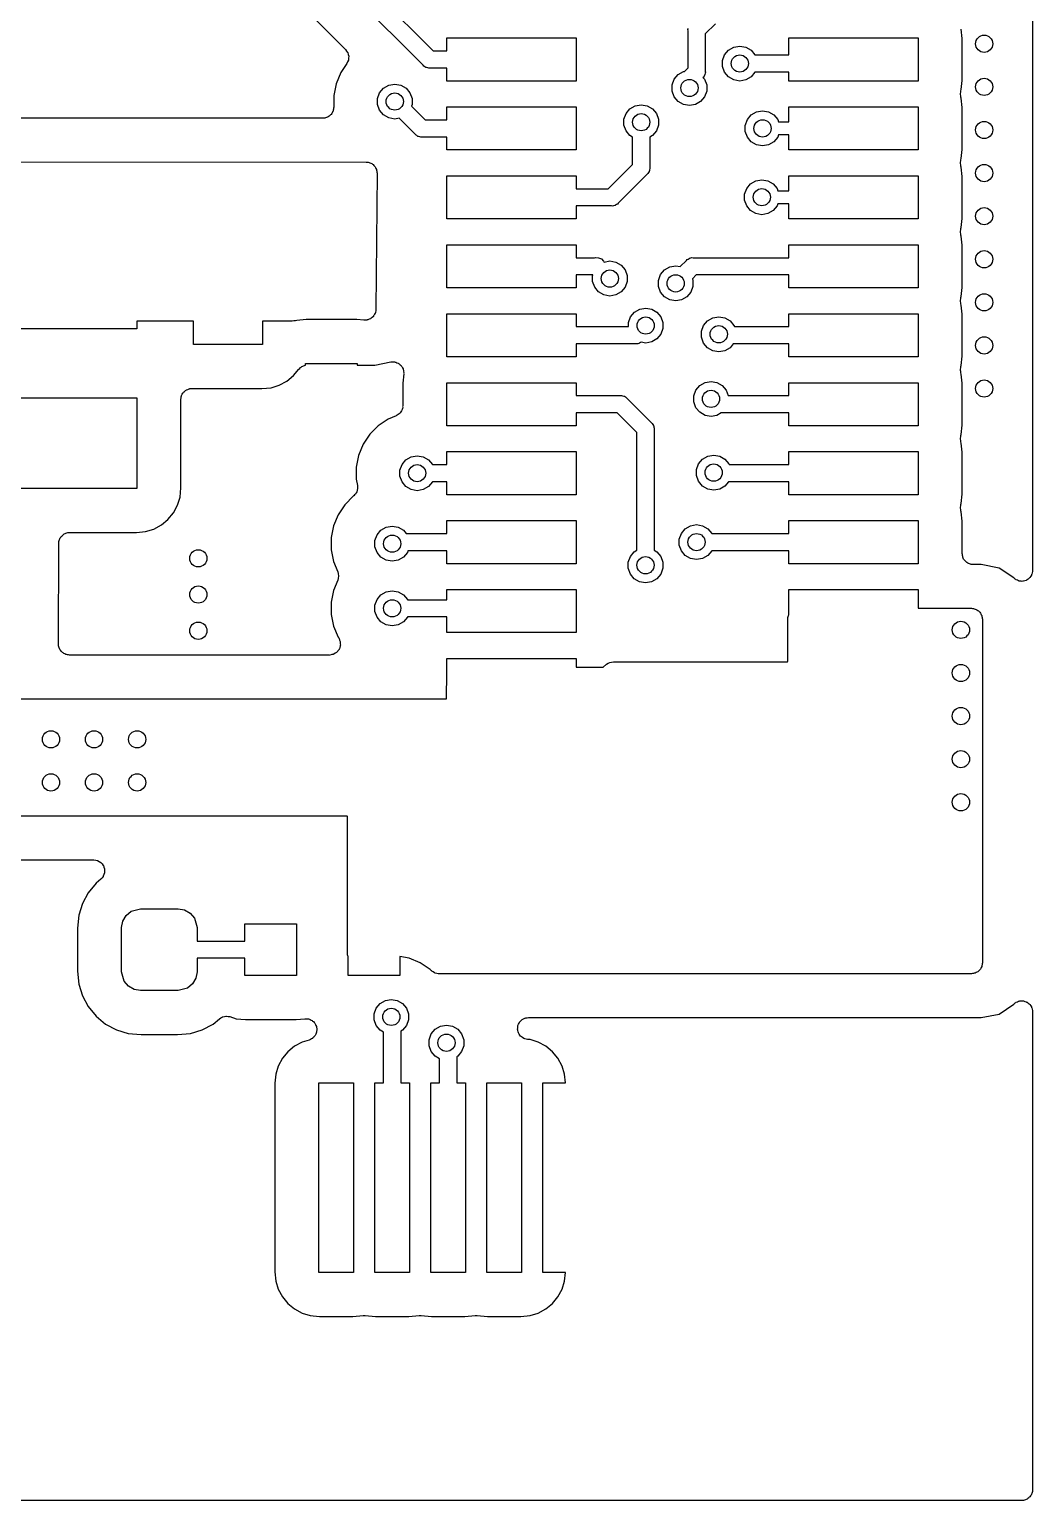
# Model space of a CAD drawing. Extents: x 552.7 to 632.3, y 410.9 to 459.8.
# Drawn here: x 620.62 to 632.26, y 411.02 to 428.09 of the extents above; entities that cross this region are included whole.
import ezdxf

# ---------------------------------------------------------------- set-up
doc = ezdxf.new("R2010")
doc.units = 0
doc.header["$MEASUREMENT"] = 0
doc.layers.add('BLACK', color=7, linetype='CONTINUOUS')

msp = doc.modelspace()

# ---------------------------------------------------------------- linework, layer by layer
at = {"layer": 'BLACK', "linetype": 'CONTINUOUS'}
for p, q in [((632.262, 438.671), (632.262, 421.81)), ((623.61, 429.533), (625.305, 427.838)), ((625.19, 427.67), (623.442, 429.418)), ((623.165, 428.977), (624.289, 427.853)), ((628.263, 428.085), (628.267, 428.097)), ((628.264, 428.071), (628.263, 428.085)), ((628.581, 428.151), (628.464, 428.034)), ((631.445, 427.982), (631.435, 428.088)), ((625.464, 427.838), (625.464, 427.988)), ((625.464, 427.988), (626.964, 427.988)), ((626.964, 427.988), (626.964, 427.488)), ((628.264, 427.641), (628.264, 428.071)), ((628.464, 428.034), (628.464, 427.604)), ((629.434, 427.791), (629.434, 427.988)), ((629.434, 427.988), (630.934, 427.988)), ((630.934, 427.988), (630.934, 427.488)), ((631.445, 427.494), (631.445, 427.982)), ((624.289, 427.853), (624.301, 427.836)), ((624.301, 427.836), (624.313, 427.82)), ((624.313, 427.82), (624.313, 427.818)), ((624.313, 427.818), (624.314, 427.817)), ((624.314, 427.817), (624.319, 427.797)), ((624.319, 427.797), (624.325, 427.777)), ((624.324, 427.754), (624.322, 427.733)), ((624.325, 427.775), (624.324, 427.754)), ((624.325, 427.777), (624.325, 427.776)), ((624.325, 427.776), (624.325, 427.775)), ((625.305, 427.838), (625.464, 427.838)), ((628.664, 427.726), (628.688, 427.792)), ((628.688, 427.792), (628.734, 427.846)), ((628.734, 427.846), (628.795, 427.882)), ((628.795, 427.882), (628.864, 427.894)), ((628.864, 427.894), (628.934, 427.882)), ((628.934, 427.882), (628.995, 427.846)), ((628.995, 427.846), (629.04, 427.792)), ((629.04, 427.792), (629.041, 427.791)), ((629.041, 427.791), (629.434, 427.791)), ((624.233, 427.585), (624.179, 427.457)), ((624.305, 427.693), (624.233, 427.585)), ((624.313, 427.712), (624.305, 427.693)), ((624.322, 427.731), (624.313, 427.712)), ((624.322, 427.733), (624.322, 427.732)), ((624.322, 427.732), (624.322, 427.731)), ((625.199, 427.66), (625.19, 427.67)), ((625.21, 427.654), (625.199, 427.66)), ((625.221, 427.646), (625.21, 427.654)), ((625.225, 427.645), (625.221, 427.646)), ((625.229, 427.643), (625.225, 427.645)), ((625.242, 427.64), (625.229, 427.643)), ((625.255, 427.637), (625.242, 427.64)), ((625.268, 427.638), (625.255, 427.637)), ((625.464, 427.638), (625.268, 427.638)), ((625.464, 427.488), (625.464, 427.638)), ((628.149, 427.562), (628.21, 427.598)), ((628.21, 427.598), (628.223, 427.6)), ((628.223, 427.6), (628.264, 427.641)), ((628.462, 427.578), (628.46, 427.565)), ((628.465, 427.591), (628.462, 427.578)), ((628.464, 427.604), (628.465, 427.591)), ((628.664, 427.655), (628.664, 427.726)), ((628.688, 427.589), (628.664, 427.655)), ((628.734, 427.535), (628.688, 427.589)), ((629.04, 427.589), (628.995, 427.535)), ((629.041, 427.591), (629.04, 427.589)), ((629.434, 427.591), (629.041, 427.591)), ((629.434, 427.488), (629.434, 427.591)), ((624.179, 427.457), (624.152, 427.32)), ((624.684, 427.352), (624.729, 427.406)), ((624.729, 427.406), (624.791, 427.441)), ((624.791, 427.441), (624.86, 427.453)), ((624.86, 427.453), (624.929, 427.441)), ((624.929, 427.441), (624.991, 427.406)), ((624.991, 427.406), (625.036, 427.352)), ((626.964, 427.488), (625.464, 427.488)), ((628.08, 427.442), (628.104, 427.508)), ((628.08, 427.372), (628.08, 427.442)), ((628.104, 427.508), (628.149, 427.562)), ((628.442, 427.534), (628.437, 427.53)), ((628.437, 427.53), (628.456, 427.508)), ((628.449, 427.546), (628.442, 427.534)), ((628.456, 427.557), (628.449, 427.546)), ((628.457, 427.561), (628.456, 427.557)), ((628.456, 427.508), (628.48, 427.442)), ((628.46, 427.565), (628.457, 427.561)), ((628.48, 427.442), (628.48, 427.372)), ((628.795, 427.5), (628.734, 427.535)), ((628.864, 427.488), (628.795, 427.5)), ((628.934, 427.5), (628.864, 427.488)), ((628.995, 427.535), (628.934, 427.5)), ((630.934, 427.488), (629.434, 427.488)), ((631.435, 427.388), (631.445, 427.494)), ((624.152, 427.32), (624.152, 427.183)), ((624.66, 427.285), (624.684, 427.352)), ((624.66, 427.215), (624.66, 427.285)), ((625.036, 427.352), (625.06, 427.285)), ((625.06, 427.285), (625.06, 427.215)), ((628.104, 427.305), (628.08, 427.372)), ((628.149, 427.251), (628.104, 427.305)), ((628.21, 427.216), (628.149, 427.251)), ((628.41, 427.251), (628.349, 427.216)), ((628.456, 427.305), (628.41, 427.251)), ((628.48, 427.372), (628.456, 427.305)), ((631.425, 427.345), (631.429, 427.36)), ((631.426, 427.338), (631.425, 427.345)), ((631.425, 427.331), (631.426, 427.338)), ((631.429, 427.316), (631.425, 427.331)), ((631.429, 427.36), (631.431, 427.375)), ((631.431, 427.301), (631.429, 427.316)), ((631.431, 427.375), (631.435, 427.388)), ((631.435, 427.288), (631.431, 427.301)), ((631.445, 427.182), (631.435, 427.288)), ((624.025, 427.056), (616.935, 427.06)), ((624.036, 427.058), (624.025, 427.056)), ((624.047, 427.058), (624.036, 427.058)), ((624.057, 427.062), (624.047, 427.058)), ((624.068, 427.064), (624.057, 427.062)), ((624.078, 427.069), (624.068, 427.064)), ((624.088, 427.073), (624.078, 427.069)), ((624.097, 427.08), (624.088, 427.073)), ((624.107, 427.086), (624.097, 427.08)), ((624.114, 427.094), (624.107, 427.086)), ((624.122, 427.101), (624.114, 427.094)), ((624.128, 427.111), (624.122, 427.101)), ((624.135, 427.119), (624.128, 427.111)), ((624.139, 427.13), (624.135, 427.119)), ((624.144, 427.139), (624.139, 427.13)), ((624.146, 427.15), (624.144, 427.139)), ((624.15, 427.161), (624.146, 427.15)), ((624.152, 427.183), (624.15, 427.172)), ((624.15, 427.172), (624.15, 427.161)), ((624.684, 427.148), (624.66, 427.215)), ((624.729, 427.094), (624.684, 427.148)), ((624.791, 427.059), (624.729, 427.094)), ((624.86, 427.047), (624.791, 427.059)), ((624.912, 427.056), (624.86, 427.047)), ((625.098, 426.87), (624.912, 427.056)), ((625.06, 427.215), (625.054, 427.198)), ((625.054, 427.198), (625.213, 427.038)), ((625.464, 427.038), (625.464, 427.188)), ((625.464, 427.188), (626.964, 427.188)), ((626.964, 427.188), (626.964, 426.688)), ((627.52, 427.045), (627.544, 427.112)), ((627.544, 427.112), (627.589, 427.166)), ((627.589, 427.166), (627.651, 427.201)), ((627.651, 427.201), (627.72, 427.213)), ((627.72, 427.213), (627.789, 427.201)), ((627.789, 427.201), (627.851, 427.166)), ((627.851, 427.166), (627.896, 427.112)), ((627.896, 427.112), (627.92, 427.045)), ((628.28, 427.204), (628.21, 427.216)), ((628.349, 427.216), (628.28, 427.204)), ((628.952, 427.04), (628.997, 427.094)), ((628.997, 427.094), (629.059, 427.129)), ((629.059, 427.129), (629.128, 427.141)), ((629.128, 427.141), (629.197, 427.129)), ((629.197, 427.129), (629.259, 427.094)), ((629.259, 427.094), (629.304, 427.04)), ((629.434, 427.013), (629.434, 427.188)), ((629.434, 427.188), (630.934, 427.188)), ((630.934, 427.188), (630.934, 426.688)), ((631.445, 426.694), (631.445, 427.182)), ((625.213, 427.038), (625.464, 427.038)), ((627.52, 426.975), (627.52, 427.045)), ((627.544, 426.908), (627.52, 426.975)), ((627.589, 426.854), (627.544, 426.908)), ((627.896, 426.908), (627.851, 426.854)), ((627.92, 426.975), (627.896, 426.908)), ((627.92, 427.045), (627.92, 426.975)), ((628.928, 426.973), (628.952, 427.04)), ((628.928, 426.903), (628.928, 426.973)), ((628.952, 426.836), (628.928, 426.903)), ((629.304, 427.04), (629.314, 427.013)), ((629.314, 427.013), (629.434, 427.013)), ((625.107, 426.86), (625.098, 426.87)), ((625.118, 426.854), (625.107, 426.86)), ((625.129, 426.846), (625.118, 426.854)), ((625.133, 426.845), (625.129, 426.846)), ((625.137, 426.843), (625.133, 426.845)), ((625.15, 426.84), (625.137, 426.843)), ((625.163, 426.837), (625.15, 426.84)), ((625.176, 426.838), (625.163, 426.837)), ((625.464, 426.838), (625.176, 426.838)), ((625.464, 426.688), (625.464, 426.838)), ((627.62, 426.837), (627.589, 426.854)), ((627.62, 426.521), (627.62, 426.837)), ((627.851, 426.854), (627.82, 426.837)), ((627.82, 426.837), (627.82, 426.484)), ((628.997, 426.782), (628.952, 426.836)), ((629.059, 426.747), (628.997, 426.782)), ((629.128, 426.735), (629.059, 426.747)), ((629.197, 426.747), (629.128, 426.735)), ((629.259, 426.782), (629.197, 426.747)), ((629.304, 426.836), (629.259, 426.782)), ((629.314, 426.863), (629.304, 426.836)), ((629.434, 426.863), (629.314, 426.863)), ((629.434, 426.688), (629.434, 426.863)), ((617.049, 426.552), (624.528, 426.548)), ((624.528, 426.548), (624.539, 426.546)), ((624.539, 426.546), (624.551, 426.545)), ((624.551, 426.545), (624.561, 426.542)), ((624.561, 426.542), (624.571, 426.54)), ((626.964, 426.688), (625.464, 426.688)), ((630.934, 426.688), (629.434, 426.688)), ((631.425, 426.545), (631.429, 426.56)), ((631.426, 426.538), (631.425, 426.545)), ((631.429, 426.56), (631.431, 426.575)), ((631.431, 426.575), (631.435, 426.588)), ((631.435, 426.588), (631.445, 426.694)), ((624.571, 426.54), (624.581, 426.534)), ((624.581, 426.534), (624.592, 426.53)), ((624.592, 426.53), (624.6, 426.523)), ((624.6, 426.523), (624.609, 426.518)), ((624.609, 426.518), (624.617, 426.509)), ((624.617, 426.509), (624.625, 426.501)), ((624.625, 426.501), (624.631, 426.492)), ((624.631, 426.492), (624.638, 426.484)), ((624.638, 426.484), (624.641, 426.473)), ((624.641, 426.473), (624.647, 426.463)), ((624.655, 426.42), (624.642, 424.839)), ((624.647, 426.463), (624.649, 426.453)), ((624.649, 426.453), (624.653, 426.443)), ((624.653, 426.443), (624.653, 426.431)), ((624.653, 426.431), (624.655, 426.42)), ((625.464, 425.888), (625.464, 426.388)), ((625.464, 426.388), (626.964, 426.388)), ((626.964, 426.388), (626.964, 426.238)), ((627.337, 426.238), (627.62, 426.521)), ((627.788, 426.406), (627.452, 426.07)), ((627.798, 426.415), (627.788, 426.406)), ((627.804, 426.426), (627.798, 426.415)), ((627.812, 426.437), (627.804, 426.426)), ((627.813, 426.441), (627.812, 426.437)), ((627.815, 426.445), (627.813, 426.441)), ((627.818, 426.458), (627.815, 426.445)), ((627.821, 426.471), (627.818, 426.458)), ((627.82, 426.484), (627.821, 426.471)), ((629.434, 426.213), (629.434, 426.388)), ((629.434, 426.388), (630.934, 426.388)), ((630.934, 426.388), (630.934, 425.888)), ((631.425, 426.531), (631.426, 426.538)), ((631.429, 426.516), (631.425, 426.531)), ((631.431, 426.501), (631.429, 426.516)), ((631.435, 426.488), (631.431, 426.501)), ((631.445, 426.382), (631.435, 426.488)), ((631.445, 425.894), (631.445, 426.382)), ((626.964, 426.238), (627.337, 426.238)), ((628.92, 426.175), (628.944, 426.242)), ((628.944, 426.242), (628.989, 426.296)), ((628.989, 426.296), (629.051, 426.331)), ((629.051, 426.331), (629.12, 426.343)), ((629.12, 426.343), (629.189, 426.331)), ((629.189, 426.331), (629.251, 426.296)), ((629.251, 426.296), (629.296, 426.242)), ((629.296, 426.242), (629.306, 426.213)), ((629.306, 426.213), (629.434, 426.213)), ((627.374, 426.038), (626.964, 426.038)), ((626.964, 426.038), (626.964, 425.888)), ((627.387, 426.037), (627.374, 426.038)), ((627.4, 426.04), (627.387, 426.037)), ((627.413, 426.043), (627.4, 426.04)), ((627.417, 426.045), (627.413, 426.043)), ((627.421, 426.046), (627.417, 426.045)), ((627.432, 426.054), (627.421, 426.046)), ((627.443, 426.06), (627.432, 426.054)), ((627.452, 426.07), (627.443, 426.06)), ((628.92, 426.105), (628.92, 426.175)), ((628.944, 426.038), (628.92, 426.105)), ((628.989, 425.984), (628.944, 426.038)), ((629.296, 426.038), (629.251, 425.984)), ((629.305, 426.063), (629.296, 426.038)), ((629.434, 426.063), (629.305, 426.063)), ((629.434, 425.888), (629.434, 426.063)), ((626.964, 425.888), (625.464, 425.888)), ((629.051, 425.949), (628.989, 425.984)), ((629.12, 425.937), (629.051, 425.949)), ((629.189, 425.949), (629.12, 425.937)), ((629.251, 425.984), (629.189, 425.949)), ((630.934, 425.888), (629.434, 425.888)), ((631.435, 425.788), (631.445, 425.894)), ((631.425, 425.745), (631.429, 425.76)), ((631.426, 425.738), (631.425, 425.745)), ((631.425, 425.731), (631.426, 425.738)), ((631.429, 425.716), (631.425, 425.731)), ((631.429, 425.76), (631.431, 425.775)), ((631.431, 425.701), (631.429, 425.716)), ((631.431, 425.775), (631.435, 425.788)), ((631.435, 425.688), (631.431, 425.701)), ((625.464, 425.088), (625.464, 425.588)), ((625.464, 425.588), (626.964, 425.588)), ((626.964, 425.588), (626.964, 425.438)), ((629.434, 425.438), (629.434, 425.588)), ((629.434, 425.588), (630.934, 425.588)), ((630.934, 425.588), (630.934, 425.088)), ((631.445, 425.582), (631.435, 425.688)), ((631.445, 425.094), (631.445, 425.582)), ((626.964, 425.438), (627.179, 425.438)), ((627.179, 425.438), (627.191, 425.441)), ((627.191, 425.441), (627.226, 425.438)), ((627.226, 425.438), (627.258, 425.423)), ((627.258, 425.423), (627.283, 425.398)), ((627.283, 425.398), (627.287, 425.391)), ((627.287, 425.391), (627.29, 425.388)), ((627.29, 425.388), (627.356, 425.4)), ((627.356, 425.4), (627.426, 425.387)), ((627.426, 425.387), (627.487, 425.352)), ((627.487, 425.352), (627.532, 425.298)), ((628.172, 425.334), (628.244, 425.406)), ((628.244, 425.406), (628.253, 425.416)), ((628.253, 425.416), (628.264, 425.422)), ((628.264, 425.422), (628.275, 425.43)), ((628.275, 425.43), (628.279, 425.431)), ((628.279, 425.431), (628.283, 425.433)), ((628.283, 425.433), (628.296, 425.436)), ((628.296, 425.436), (628.309, 425.439)), ((628.309, 425.439), (628.322, 425.438)), ((628.322, 425.438), (629.434, 425.438)), ((627.157, 425.238), (626.964, 425.238)), ((626.964, 425.238), (626.964, 425.088)), ((627.156, 425.232), (627.158, 425.236)), ((627.156, 425.161), (627.156, 425.232)), ((627.158, 425.236), (627.157, 425.238)), ((627.532, 425.298), (627.556, 425.232)), ((627.556, 425.232), (627.556, 425.161)), ((627.92, 425.175), (627.944, 425.242)), ((627.944, 425.242), (627.989, 425.296)), ((627.989, 425.296), (628.051, 425.331)), ((628.051, 425.331), (628.12, 425.343)), ((628.12, 425.343), (628.172, 425.334)), ((628.359, 425.238), (628.314, 425.192)), ((628.314, 425.192), (628.32, 425.175)), ((629.434, 425.238), (628.359, 425.238)), ((629.434, 425.088), (629.434, 425.238)), ((626.964, 425.088), (625.464, 425.088)), ((627.181, 425.095), (627.156, 425.161)), ((627.226, 425.041), (627.181, 425.095)), ((627.287, 425.006), (627.226, 425.041)), ((627.356, 424.993), (627.287, 425.006)), ((627.426, 425.006), (627.356, 424.993)), ((627.487, 425.041), (627.426, 425.006)), ((627.532, 425.095), (627.487, 425.041)), ((627.556, 425.161), (627.532, 425.095)), ((627.92, 425.105), (627.92, 425.175)), ((627.944, 425.038), (627.92, 425.105)), ((627.989, 424.984), (627.944, 425.038)), ((628.296, 425.038), (628.251, 424.984)), ((628.32, 425.105), (628.296, 425.038)), ((628.32, 425.175), (628.32, 425.105)), ((630.934, 425.088), (629.434, 425.088)), ((631.435, 424.988), (631.445, 425.094)), ((624.642, 424.839), (624.639, 424.822)), ((627.642, 424.807), (627.703, 424.842)), ((627.703, 424.842), (627.772, 424.854)), ((627.772, 424.854), (627.842, 424.842)), ((627.842, 424.842), (627.903, 424.807)), ((628.051, 424.949), (627.989, 424.984)), ((628.12, 424.937), (628.051, 424.949)), ((628.189, 424.949), (628.12, 424.937)), ((628.251, 424.984), (628.189, 424.949)), ((631.425, 424.945), (631.429, 424.96)), ((631.426, 424.938), (631.425, 424.945)), ((631.425, 424.931), (631.426, 424.938)), ((631.429, 424.916), (631.425, 424.931)), ((631.429, 424.96), (631.431, 424.975)), ((631.431, 424.901), (631.429, 424.916)), ((631.431, 424.975), (631.435, 424.988)), ((631.435, 424.888), (631.431, 424.901)), ((631.445, 424.782), (631.435, 424.888)), ((622.524, 424.701), (621.867, 424.701)), ((621.867, 424.701), (621.867, 424.611)), ((622.524, 424.431), (622.524, 424.701)), ((623.671, 424.7), (623.324, 424.701)), ((623.324, 424.701), (623.324, 424.431)), ((623.689, 424.704), (623.671, 424.7)), ((623.707, 424.706), (623.689, 424.704)), ((623.724, 424.711), (623.707, 424.706)), ((623.83, 424.721), (623.724, 424.711)), ((624.418, 424.721), (623.83, 424.721)), ((624.502, 424.713), (624.418, 424.721)), ((624.519, 424.714), (624.502, 424.713)), ((624.536, 424.714), (624.519, 424.714)), ((624.541, 424.716), (624.536, 424.714)), ((624.546, 424.717), (624.541, 424.716)), ((624.562, 424.723), (624.546, 424.717)), ((624.578, 424.729), (624.562, 424.723)), ((624.582, 424.732), (624.578, 424.729)), ((624.587, 424.735), (624.582, 424.732)), ((624.599, 424.746), (624.587, 424.735)), ((624.612, 424.757), (624.599, 424.746)), ((624.614, 424.762), (624.612, 424.757)), ((624.618, 424.766), (624.614, 424.762)), ((624.625, 424.781), (624.618, 424.766)), ((624.634, 424.795), (624.625, 424.781)), ((624.635, 424.8), (624.634, 424.795)), ((624.637, 424.805), (624.635, 424.8)), ((624.639, 424.822), (624.637, 424.805)), ((625.464, 424.288), (625.464, 424.788)), ((625.464, 424.788), (626.964, 424.788)), ((626.964, 424.788), (626.964, 424.638)), ((627.572, 424.686), (627.596, 424.753)), ((627.572, 424.638), (627.572, 424.686)), ((627.596, 424.753), (627.642, 424.807)), ((627.903, 424.807), (627.948, 424.753)), ((627.948, 424.753), (627.972, 424.686)), ((627.972, 424.686), (627.972, 424.616)), ((628.444, 424.652), (628.489, 424.706)), ((628.489, 424.706), (628.551, 424.741)), ((628.551, 424.741), (628.62, 424.753)), ((628.62, 424.753), (628.689, 424.741)), ((628.689, 424.741), (628.751, 424.706)), ((628.751, 424.706), (628.796, 424.652)), ((629.434, 424.638), (629.434, 424.788)), ((629.434, 424.788), (630.934, 424.788)), ((630.934, 424.788), (630.934, 424.288)), ((631.445, 424.294), (631.445, 424.782)), ((621.867, 424.611), (619.467, 424.611)), ((626.964, 424.638), (627.572, 424.638)), ((627.903, 424.495), (627.842, 424.46)), ((627.948, 424.549), (627.903, 424.495)), ((627.972, 424.616), (627.948, 424.549)), ((628.42, 424.585), (628.444, 424.652)), ((628.42, 424.515), (628.42, 424.585)), ((628.444, 424.448), (628.42, 424.515)), ((628.796, 424.652), (628.801, 424.638)), ((628.801, 424.638), (629.434, 424.638)), ((623.324, 424.431), (622.524, 424.431)), ((627.654, 424.438), (626.964, 424.438)), ((626.964, 424.438), (626.964, 424.288)), ((627.667, 424.437), (627.654, 424.438)), ((627.68, 424.44), (627.667, 424.437)), ((627.693, 424.443), (627.68, 424.44)), ((627.697, 424.445), (627.693, 424.443)), ((627.701, 424.446), (627.697, 424.445)), ((627.712, 424.454), (627.701, 424.446)), ((627.718, 424.457), (627.712, 424.454)), ((627.772, 424.448), (627.718, 424.457)), ((627.842, 424.46), (627.772, 424.448)), ((628.489, 424.394), (628.444, 424.448)), ((628.551, 424.359), (628.489, 424.394)), ((628.62, 424.347), (628.551, 424.359)), ((628.689, 424.359), (628.62, 424.347)), ((628.751, 424.394), (628.689, 424.359)), ((628.787, 424.438), (628.751, 424.394)), ((629.434, 424.438), (628.787, 424.438)), ((629.434, 424.288), (629.434, 424.438)), ((623.748, 424.146), (623.757, 424.154)), ((623.757, 424.154), (623.764, 424.163)), ((623.764, 424.163), (623.773, 424.168)), ((623.773, 424.168), (623.781, 424.175)), ((623.781, 424.175), (623.792, 424.179)), ((623.792, 424.179), (623.802, 424.185)), ((623.802, 424.185), (623.813, 424.187)), ((623.813, 424.187), (623.822, 424.19)), ((623.822, 424.19), (623.824, 424.19)), ((623.824, 424.19), (623.824, 424.21)), ((623.824, 424.21), (624.424, 424.21)), ((624.424, 424.21), (624.424, 424.192)), ((624.424, 424.192), (624.628, 424.192)), ((624.628, 424.192), (624.813, 424.228)), ((624.813, 424.228), (624.82, 424.228)), ((624.82, 424.228), (624.828, 424.23)), ((624.828, 424.23), (624.842, 424.228)), ((624.842, 424.228), (624.857, 424.229)), ((624.857, 424.229), (624.864, 424.226)), ((624.864, 424.226), (624.871, 424.226)), ((624.871, 424.226), (624.885, 424.219)), ((624.885, 424.219), (624.899, 424.214)), ((624.899, 424.214), (624.905, 424.21)), ((624.905, 424.21), (624.911, 424.207)), ((624.911, 424.207), (624.922, 424.196)), ((624.922, 424.196), (624.933, 424.187)), ((624.933, 424.187), (624.937, 424.18)), ((624.937, 424.18), (624.942, 424.175)), ((624.942, 424.175), (624.948, 424.161)), ((624.948, 424.161), (624.956, 424.149)), ((626.964, 424.288), (625.464, 424.288)), ((630.934, 424.288), (629.434, 424.288)), ((631.425, 424.145), (631.429, 424.16)), ((631.429, 424.16), (631.431, 424.175)), ((631.431, 424.175), (631.435, 424.188)), ((631.435, 424.188), (631.445, 424.294)), ((623.519, 423.959), (623.608, 424.006)), ((623.608, 424.006), (623.685, 424.07)), ((623.685, 424.07), (623.748, 424.146)), ((624.964, 424.091), (624.953, 423.982)), ((624.953, 423.982), (624.953, 423.72)), ((624.956, 424.149), (624.957, 424.142)), ((624.957, 424.142), (624.96, 424.135)), ((624.96, 424.135), (624.961, 424.12)), ((624.961, 424.12), (624.964, 424.106)), ((624.964, 424.106), (624.963, 424.098)), ((624.963, 424.098), (624.964, 424.091)), ((625.464, 423.488), (625.464, 423.988)), ((625.464, 423.988), (626.964, 423.988)), ((626.964, 423.988), (626.964, 423.838)), ((628.399, 423.956), (628.461, 423.991)), ((628.461, 423.991), (628.53, 424.003)), ((628.53, 424.003), (628.599, 423.991)), ((628.599, 423.991), (628.661, 423.956)), ((629.434, 423.838), (629.434, 423.988)), ((629.434, 423.988), (630.934, 423.988)), ((630.934, 423.988), (630.934, 423.488)), ((631.426, 424.138), (631.425, 424.145)), ((631.425, 424.131), (631.426, 424.138)), ((631.429, 424.116), (631.425, 424.131)), ((631.431, 424.101), (631.429, 424.116)), ((631.435, 424.088), (631.431, 424.101)), ((631.445, 423.982), (631.435, 424.088)), ((631.445, 423.494), (631.445, 423.982)), ((619.467, 423.811), (621.867, 423.811)), ((621.867, 423.811), (621.867, 422.761)), ((622.378, 423.794), (622.381, 423.811)), ((622.381, 423.811), (622.383, 423.829)), ((622.383, 423.829), (622.385, 423.833)), ((622.385, 423.833), (622.386, 423.838)), ((622.386, 423.838), (622.394, 423.853)), ((622.394, 423.853), (622.402, 423.868)), ((622.402, 423.868), (622.405, 423.872)), ((622.405, 423.872), (622.408, 423.876)), ((622.408, 423.876), (622.421, 423.887)), ((622.421, 423.887), (622.433, 423.899)), ((622.433, 423.899), (622.438, 423.901)), ((622.438, 423.901), (622.442, 423.904)), ((622.442, 423.904), (622.458, 423.91)), ((622.458, 423.91), (622.473, 423.917)), ((622.473, 423.917), (622.478, 423.918)), ((622.478, 423.918), (622.483, 423.919)), ((622.483, 423.919), (622.5, 423.919)), ((622.5, 423.919), (622.517, 423.921)), ((622.517, 423.921), (622.53, 423.92)), ((622.53, 423.92), (623.318, 423.92)), ((623.318, 423.92), (623.424, 423.93)), ((623.424, 423.93), (623.519, 423.959)), ((626.964, 423.838), (627.478, 423.838)), ((627.478, 423.838), (627.491, 423.839)), ((627.491, 423.839), (627.504, 423.836)), ((627.504, 423.836), (627.517, 423.833)), ((627.517, 423.833), (627.521, 423.831)), ((627.521, 423.831), (627.525, 423.83)), ((627.525, 423.83), (627.536, 423.822)), ((627.536, 423.822), (627.547, 423.816)), ((627.547, 423.816), (627.556, 423.806)), ((628.33, 423.835), (628.354, 423.902)), ((628.33, 423.765), (628.33, 423.835)), ((628.354, 423.902), (628.399, 423.956)), ((628.661, 423.956), (628.706, 423.902)), ((628.706, 423.902), (628.729, 423.838)), ((628.729, 423.838), (629.434, 423.838)), ((622.378, 422.767), (622.378, 423.794)), ((624.93, 423.65), (624.923, 423.638)), ((624.939, 423.661), (624.93, 423.65)), ((624.941, 423.669), (624.939, 423.661)), ((624.945, 423.677), (624.941, 423.669)), ((624.948, 423.69), (624.945, 423.677)), ((624.952, 423.703), (624.948, 423.69)), ((624.953, 423.72), (624.951, 423.712)), ((624.951, 423.712), (624.952, 423.703)), ((627.556, 423.806), (627.838, 423.524)), ((628.354, 423.698), (628.33, 423.765)), ((628.399, 423.644), (628.354, 423.698)), ((628.461, 423.609), (628.399, 423.644)), ((624.669, 423.488), (624.57, 423.389)), ((624.785, 423.565), (624.669, 423.488)), ((624.875, 423.603), (624.785, 423.565)), ((624.882, 423.607), (624.875, 423.603)), ((624.889, 423.61), (624.882, 423.607)), ((624.9, 423.619), (624.889, 423.61)), ((624.912, 423.626), (624.9, 423.619)), ((624.917, 423.633), (624.912, 423.626)), ((624.923, 423.638), (624.917, 423.633)), ((626.964, 423.488), (625.464, 423.488)), ((627.441, 423.638), (626.964, 423.638)), ((626.964, 423.638), (626.964, 423.488)), ((627.67, 423.409), (627.441, 423.638)), ((627.838, 423.524), (627.848, 423.515)), ((627.848, 423.515), (627.854, 423.504)), ((627.854, 423.504), (627.862, 423.493)), ((627.862, 423.493), (627.863, 423.489)), ((627.863, 423.489), (627.865, 423.485)), ((627.865, 423.485), (627.868, 423.472)), ((627.868, 423.472), (627.871, 423.459)), ((628.53, 423.597), (628.461, 423.609)), ((628.599, 423.609), (628.53, 423.597)), ((628.649, 423.638), (628.599, 423.609)), ((629.434, 423.638), (628.649, 423.638)), ((629.434, 423.488), (629.434, 423.638)), ((630.934, 423.488), (629.434, 423.488)), ((631.435, 423.388), (631.445, 423.494)), ((624.57, 423.389), (624.493, 423.273)), ((627.67, 422.043), (627.67, 423.409)), ((627.871, 423.459), (627.87, 423.446)), ((627.87, 423.446), (627.87, 422.043)), ((631.425, 423.345), (631.429, 423.36)), ((631.426, 423.338), (631.425, 423.345)), ((631.425, 423.331), (631.426, 423.338)), ((631.429, 423.316), (631.425, 423.331)), ((631.429, 423.36), (631.431, 423.375)), ((631.431, 423.301), (631.429, 423.316)), ((631.431, 423.375), (631.435, 423.388)), ((631.435, 423.288), (631.431, 423.301)), ((624.439, 423.145), (624.412, 423.008)), ((624.493, 423.273), (624.439, 423.145)), ((624.989, 423.094), (625.051, 423.129)), ((625.051, 423.129), (625.12, 423.141)), ((625.12, 423.141), (625.189, 423.129)), ((625.189, 423.129), (625.251, 423.094)), ((625.464, 423.038), (625.464, 423.188)), ((625.464, 423.188), (626.964, 423.188)), ((626.964, 423.188), (626.964, 422.688)), ((628.431, 423.101), (628.492, 423.136)), ((628.492, 423.136), (628.561, 423.148)), ((628.561, 423.148), (628.631, 423.136)), ((628.631, 423.136), (628.692, 423.101)), ((629.434, 423.038), (629.434, 423.188)), ((629.434, 423.188), (630.934, 423.188)), ((630.934, 423.188), (630.934, 422.688)), ((631.445, 423.182), (631.435, 423.288)), ((631.445, 422.694), (631.445, 423.182)), ((624.412, 423.008), (624.412, 422.868)), ((624.92, 422.973), (624.944, 423.04)), ((624.92, 422.903), (624.92, 422.973)), ((624.944, 423.04), (624.989, 423.094)), ((625.251, 423.094), (625.296, 423.04)), ((625.296, 423.04), (625.296, 423.038)), ((625.296, 423.038), (625.464, 423.038)), ((628.361, 422.98), (628.386, 423.047)), ((628.361, 422.91), (628.361, 422.98)), ((628.386, 423.047), (628.431, 423.101)), ((628.692, 423.101), (628.737, 423.047)), ((628.737, 423.047), (628.74, 423.038)), ((628.74, 423.038), (629.434, 423.038)), ((624.412, 422.868), (624.426, 422.796)), ((624.426, 422.796), (624.427, 422.788)), ((624.427, 422.788), (624.429, 422.78)), ((624.944, 422.836), (624.92, 422.903)), ((624.989, 422.782), (624.944, 422.836)), ((625.296, 422.836), (625.251, 422.782)), ((625.464, 422.838), (625.296, 422.838)), ((625.296, 422.838), (625.296, 422.836)), ((625.464, 422.688), (625.464, 422.838)), ((628.386, 422.844), (628.361, 422.91)), ((628.431, 422.789), (628.386, 422.844)), ((628.492, 422.754), (628.431, 422.789)), ((628.692, 422.789), (628.631, 422.754)), ((628.733, 422.838), (628.692, 422.789)), ((629.434, 422.838), (628.733, 422.838)), ((629.434, 422.688), (629.434, 422.838)), ((621.867, 422.761), (619.693, 422.761)), ((622.339, 422.566), (622.368, 422.661)), ((622.368, 422.661), (622.378, 422.767)), ((624.383, 422.674), (624.28, 422.571)), ((624.386, 422.676), (624.383, 422.674)), ((624.394, 422.687), (624.386, 422.676)), ((624.404, 422.696), (624.394, 422.687)), ((624.408, 422.704), (624.404, 422.696)), ((624.413, 422.71), (624.408, 422.704)), ((624.418, 422.723), (624.413, 422.71)), ((624.424, 422.736), (624.418, 422.723)), ((624.425, 422.744), (624.424, 422.736)), ((624.427, 422.752), (624.425, 422.744)), ((624.429, 422.78), (624.427, 422.766)), ((624.427, 422.766), (624.427, 422.752)), ((625.051, 422.747), (624.989, 422.782)), ((625.12, 422.735), (625.051, 422.747)), ((625.189, 422.747), (625.12, 422.735)), ((625.251, 422.782), (625.189, 422.747)), ((626.964, 422.688), (625.464, 422.688)), ((628.561, 422.742), (628.492, 422.754)), ((628.631, 422.754), (628.561, 422.742)), ((630.934, 422.688), (629.434, 422.688)), ((631.435, 422.588), (631.445, 422.694)), ((622.228, 422.4), (622.291, 422.477)), ((622.291, 422.477), (622.339, 422.566)), ((624.203, 422.455), (624.149, 422.327)), ((624.28, 422.571), (624.203, 422.455)), ((631.425, 422.545), (631.429, 422.56)), ((631.426, 422.538), (631.425, 422.545)), ((631.425, 422.531), (631.426, 422.538)), ((631.429, 422.516), (631.425, 422.531)), ((631.429, 422.56), (631.431, 422.575)), ((631.431, 422.501), (631.429, 422.516)), ((631.431, 422.575), (631.435, 422.588)), ((631.435, 422.488), (631.431, 422.501)), ((631.445, 422.382), (631.435, 422.488)), ((621.967, 422.26), (622.062, 422.289)), ((622.062, 422.289), (622.151, 422.337)), ((622.151, 422.337), (622.228, 422.4)), ((624.149, 422.327), (624.122, 422.19)), ((624.654, 422.222), (624.699, 422.276)), ((624.699, 422.276), (624.761, 422.311)), ((624.761, 422.311), (624.83, 422.323)), ((624.83, 422.323), (624.899, 422.311)), ((624.899, 422.311), (624.961, 422.276)), ((624.961, 422.276), (624.992, 422.238)), ((625.464, 422.238), (625.464, 422.388)), ((625.464, 422.388), (626.964, 422.388)), ((626.964, 422.388), (626.964, 421.888)), ((628.186, 422.24), (628.231, 422.294)), ((628.231, 422.294), (628.293, 422.329)), ((628.293, 422.329), (628.362, 422.341)), ((628.362, 422.341), (628.431, 422.329)), ((628.431, 422.329), (628.493, 422.294)), ((628.493, 422.294), (628.538, 422.24)), ((629.434, 422.238), (629.434, 422.388)), ((629.434, 422.388), (630.934, 422.388)), ((630.934, 422.388), (630.934, 421.888)), ((631.445, 422.005), (631.445, 422.382)), ((620.957, 420.955), (620.96, 422.123)), ((620.96, 422.123), (620.962, 422.134)), ((620.962, 422.145), (620.966, 422.156)), ((620.962, 422.134), (620.962, 422.145)), ((620.966, 422.156), (620.968, 422.167)), ((620.968, 422.167), (620.974, 422.176)), ((620.974, 422.176), (620.977, 422.186)), ((620.977, 422.186), (620.985, 422.195)), ((620.985, 422.195), (620.99, 422.205)), ((620.99, 422.205), (620.999, 422.212)), ((620.999, 422.212), (621.006, 422.22)), ((621.006, 422.22), (621.016, 422.226)), ((621.016, 422.226), (621.024, 422.233)), ((621.024, 422.233), (621.035, 422.237)), ((621.035, 422.237), (621.044, 422.242)), ((621.044, 422.242), (621.055, 422.244)), ((621.055, 422.244), (621.066, 422.248)), ((621.066, 422.248), (621.077, 422.248)), ((621.077, 422.248), (621.087, 422.25)), ((621.087, 422.25), (621.861, 422.25)), ((621.861, 422.25), (621.967, 422.26)), ((624.122, 422.19), (624.122, 422.05)), ((624.63, 422.155), (624.654, 422.222)), ((624.63, 422.085), (624.63, 422.155)), ((624.992, 422.238), (625.464, 422.238)), ((628.162, 422.173), (628.186, 422.24)), ((628.162, 422.103), (628.162, 422.173)), ((628.538, 422.24), (628.538, 422.238)), ((628.538, 422.238), (629.434, 422.238)), ((624.122, 422.05), (624.149, 421.913)), ((624.654, 422.018), (624.63, 422.085)), ((624.699, 421.964), (624.654, 422.018)), ((624.761, 421.929), (624.699, 421.964)), ((624.961, 421.964), (624.899, 421.929)), ((625.006, 422.018), (624.961, 421.964)), ((625.013, 422.038), (625.006, 422.018)), ((625.464, 422.038), (625.013, 422.038)), ((625.464, 421.888), (625.464, 422.038)), ((627.57, 421.905), (627.594, 421.972)), ((627.594, 421.972), (627.639, 422.026)), ((627.639, 422.026), (627.67, 422.043)), ((627.87, 422.043), (627.901, 422.026)), ((627.901, 422.026), (627.946, 421.972)), ((627.946, 421.972), (627.97, 421.905)), ((628.186, 422.036), (628.162, 422.103)), ((628.231, 421.982), (628.186, 422.036)), ((628.293, 421.947), (628.231, 421.982)), ((628.362, 421.935), (628.293, 421.947)), ((628.431, 421.947), (628.362, 421.935)), ((628.493, 421.982), (628.431, 421.947)), ((628.538, 422.036), (628.493, 421.982)), ((629.434, 422.038), (628.538, 422.038)), ((628.538, 422.038), (628.538, 422.036)), ((629.434, 421.888), (629.434, 422.038)), ((631.447, 421.994), (631.445, 422.005)), ((631.447, 421.983), (631.447, 421.994)), ((631.451, 421.973), (631.447, 421.983)), ((631.453, 421.962), (631.451, 421.973)), ((631.458, 421.952), (631.453, 421.962)), ((631.462, 421.941), (631.458, 421.952)), ((631.469, 421.933), (631.462, 421.941)), ((624.149, 421.913), (624.199, 421.794)), ((624.199, 421.794), (624.2, 421.788)), ((624.2, 421.788), (624.203, 421.783)), ((624.203, 421.783), (624.205, 421.767)), ((624.205, 421.767), (624.208, 421.751)), ((624.83, 421.917), (624.761, 421.929)), ((624.899, 421.929), (624.83, 421.917)), ((626.964, 421.888), (625.464, 421.888)), ((627.57, 421.835), (627.57, 421.905)), ((627.594, 421.768), (627.57, 421.835)), ((627.639, 421.714), (627.594, 421.768)), ((627.946, 421.768), (627.901, 421.714)), ((627.97, 421.835), (627.946, 421.768)), ((627.97, 421.905), (627.97, 421.835)), ((630.934, 421.888), (629.434, 421.888)), ((631.475, 421.923), (631.469, 421.933)), ((631.483, 421.916), (631.475, 421.923)), ((631.49, 421.908), (631.483, 421.916)), ((631.5, 421.902), (631.49, 421.908)), ((631.509, 421.895), (631.5, 421.902)), ((631.519, 421.891), (631.509, 421.895)), ((631.529, 421.886), (631.519, 421.891)), ((631.54, 421.884), (631.529, 421.886)), ((631.55, 421.88), (631.54, 421.884)), ((631.561, 421.88), (631.55, 421.88)), ((631.572, 421.878), (631.561, 421.88)), ((631.667, 421.878), (631.572, 421.878)), ((631.873, 421.837), (631.667, 421.878)), ((632.044, 421.723), (631.873, 421.837)), ((632.254, 421.767), (632.251, 421.761)), ((632.257, 421.782), (632.254, 421.767)), ((632.261, 421.796), (632.257, 421.782)), ((632.262, 421.81), (632.261, 421.803)), ((632.261, 421.803), (632.261, 421.796)), ((624.199, 421.696), (624.149, 421.577)), ((624.2, 421.702), (624.199, 421.696)), ((624.203, 421.707), (624.2, 421.702)), ((624.205, 421.723), (624.203, 421.707)), ((624.208, 421.739), (624.205, 421.723)), ((624.208, 421.751), (624.208, 421.745)), ((624.208, 421.745), (624.208, 421.739)), ((627.701, 421.679), (627.639, 421.714)), ((627.77, 421.667), (627.701, 421.679)), ((627.839, 421.679), (627.77, 421.667)), ((627.901, 421.714), (627.839, 421.679)), ((632.049, 421.719), (632.044, 421.723)), ((632.06, 421.708), (632.049, 421.719)), ((632.066, 421.705), (632.06, 421.708)), ((632.072, 421.7), (632.066, 421.705)), ((632.086, 421.695), (632.072, 421.7)), ((632.099, 421.688), (632.086, 421.695)), ((632.106, 421.687), (632.099, 421.688)), ((632.113, 421.685), (632.106, 421.687)), ((632.128, 421.685), (632.113, 421.685)), ((632.143, 421.683), (632.128, 421.685)), ((632.15, 421.685), (632.143, 421.683)), ((632.157, 421.685), (632.15, 421.685)), ((632.171, 421.69), (632.157, 421.685)), ((632.186, 421.694), (632.171, 421.69)), ((632.192, 421.698), (632.186, 421.694)), ((632.199, 421.7), (632.192, 421.698)), ((632.21, 421.71), (632.199, 421.7)), ((632.223, 421.718), (632.21, 421.71)), ((632.227, 421.724), (632.223, 421.718)), ((632.232, 421.728), (632.227, 421.724)), ((632.24, 421.742), (632.232, 421.728)), ((632.249, 421.754), (632.24, 421.742)), ((632.251, 421.761), (632.249, 421.754)), ((624.149, 421.577), (624.122, 421.44)), ((624.122, 421.44), (624.122, 421.3)), ((624.63, 421.405), (624.654, 421.472)), ((624.654, 421.472), (624.699, 421.526)), ((624.699, 421.526), (624.761, 421.561)), ((624.761, 421.561), (624.83, 421.573)), ((624.83, 421.573), (624.899, 421.561)), ((624.899, 421.561), (624.961, 421.526)), ((624.961, 421.526), (625.006, 421.472)), ((625.006, 421.472), (625.006, 421.47)), ((625.006, 421.47), (625.464, 421.47)), ((625.464, 421.47), (625.464, 421.588)), ((625.464, 421.588), (626.964, 421.588)), ((626.964, 421.588), (626.964, 421.088)), ((629.434, 421.298), (629.434, 421.588)), ((629.434, 421.588), (630.934, 421.588)), ((630.934, 421.588), (630.934, 421.37)), ((624.122, 421.3), (624.149, 421.163)), ((624.63, 421.335), (624.63, 421.405)), ((624.654, 421.268), (624.63, 421.335)), ((624.699, 421.214), (624.654, 421.268)), ((625.006, 421.268), (624.961, 421.214)), ((625.464, 421.27), (625.006, 421.27)), ((625.006, 421.27), (625.006, 421.268)), ((625.464, 421.088), (625.464, 421.27)), ((629.42, 421.243), (629.422, 421.254)), ((629.422, 421.265), (629.426, 421.275)), ((629.422, 421.254), (629.422, 421.265)), ((629.426, 421.275), (629.428, 421.286)), ((629.428, 421.286), (629.433, 421.296)), ((629.433, 421.296), (629.434, 421.298)), ((630.934, 421.37), (631.553, 421.37)), ((631.553, 421.37), (631.564, 421.368)), ((631.564, 421.368), (631.575, 421.368)), ((631.575, 421.368), (631.585, 421.364)), ((631.585, 421.364), (631.596, 421.362)), ((631.596, 421.362), (631.606, 421.357)), ((631.606, 421.357), (631.616, 421.353)), ((631.616, 421.353), (631.625, 421.346)), ((631.625, 421.346), (631.635, 421.34)), ((631.635, 421.34), (631.642, 421.332)), ((631.642, 421.332), (631.65, 421.325)), ((631.65, 421.325), (631.656, 421.315)), ((631.656, 421.315), (631.663, 421.306)), ((631.663, 421.306), (631.667, 421.296)), ((631.667, 421.296), (631.672, 421.286)), ((631.672, 421.286), (631.674, 421.275)), ((631.674, 421.275), (631.678, 421.265)), ((631.678, 421.265), (631.678, 421.254)), ((631.678, 421.254), (631.68, 421.243)), ((624.149, 421.163), (624.203, 421.035)), ((624.761, 421.179), (624.699, 421.214)), ((624.83, 421.167), (624.761, 421.179)), ((624.899, 421.179), (624.83, 421.167)), ((624.961, 421.214), (624.899, 421.179)), ((626.964, 421.088), (625.464, 421.088)), ((629.42, 420.756), (629.42, 421.243)), ((631.68, 421.243), (631.68, 417.257)), ((620.959, 420.944), (620.957, 420.955)), ((620.959, 420.933), (620.959, 420.944)), ((620.963, 420.923), (620.959, 420.933)), ((620.965, 420.912), (620.963, 420.923)), ((620.97, 420.902), (620.965, 420.912)), ((624.203, 421.035), (624.209, 421.026)), ((624.209, 421.026), (624.21, 421.022)), ((624.21, 421.022), (624.213, 421.018)), ((624.213, 421.018), (624.219, 421.002)), ((624.222, 420.916), (624.217, 420.899)), ((624.219, 421.002), (624.226, 420.985)), ((624.228, 420.933), (624.222, 420.916)), ((624.226, 420.985), (624.227, 420.981)), ((624.227, 420.981), (624.228, 420.977)), ((624.228, 420.977), (624.228, 420.959)), ((624.228, 420.959), (624.229, 420.941)), ((624.229, 420.941), (624.228, 420.937)), ((624.228, 420.937), (624.228, 420.933)), ((620.974, 420.892), (620.97, 420.902)), ((620.981, 420.883), (620.974, 420.892)), ((620.987, 420.874), (620.981, 420.883)), ((620.995, 420.866), (620.987, 420.874)), ((621.003, 420.858), (620.995, 420.866)), ((621.012, 420.852), (621.003, 420.858)), ((621.02, 420.845), (621.012, 420.852)), ((621.031, 420.841), (621.02, 420.845)), ((621.041, 420.836), (621.031, 420.841)), ((621.052, 420.834), (621.041, 420.836)), ((621.062, 420.83), (621.052, 420.834)), ((621.073, 420.83), (621.062, 420.83)), ((621.084, 420.828), (621.073, 420.83)), ((624.103, 420.828), (621.084, 420.828)), ((624.107, 420.829), (624.103, 420.828)), ((624.111, 420.828), (624.107, 420.829)), ((624.129, 420.833), (624.111, 420.828)), ((624.146, 420.836), (624.129, 420.833)), ((624.15, 420.838), (624.146, 420.836)), ((624.154, 420.839), (624.15, 420.838)), ((624.169, 420.849), (624.154, 420.839)), ((624.185, 420.858), (624.169, 420.849)), ((624.187, 420.861), (624.185, 420.858)), ((624.191, 420.863), (624.187, 420.861)), ((624.201, 420.878), (624.191, 420.863)), ((624.213, 420.892), (624.201, 420.878)), ((624.214, 420.895), (624.213, 420.892)), ((624.217, 420.899), (624.214, 420.895)), ((625.464, 420.478), (625.464, 420.788)), ((625.464, 420.788), (626.964, 420.788)), ((626.964, 420.788), (626.964, 420.688)), ((627.336, 420.732), (627.355, 420.742)), ((627.355, 420.742), (627.356, 420.742)), ((627.356, 420.743), (627.377, 420.746)), ((627.356, 420.742), (627.356, 420.743)), ((627.377, 420.746), (627.398, 420.75)), ((627.398, 420.75), (629.414, 420.75)), ((629.414, 420.75), (629.419, 420.751)), ((629.419, 420.751), (629.42, 420.756)), ((626.964, 420.688), (627.277, 420.688)), ((627.277, 420.688), (627.318, 420.721)), ((627.318, 420.721), (627.336, 420.732)), ((625.46, 420.45), (625.462, 420.461)), ((625.46, 420.326), (625.46, 420.45)), ((625.462, 420.472), (625.464, 420.478)), ((625.462, 420.461), (625.462, 420.472)), ((620.454, 420.32), (625.454, 420.32)), ((625.454, 420.32), (625.459, 420.321)), ((625.459, 420.321), (625.46, 420.326)), ((624.304, 418.96), (619.335, 418.96)), ((624.309, 418.959), (624.304, 418.96)), ((624.31, 418.954), (624.309, 418.959)), ((624.31, 417.375), (624.31, 418.954)), ((619.22, 418.452), (621.367, 418.452)), ((621.367, 418.452), (621.368, 418.452)), ((621.368, 418.452), (621.369, 418.452)), ((621.369, 418.452), (621.39, 418.448)), ((621.39, 418.448), (621.411, 418.444)), ((621.411, 418.444), (621.411, 418.444)), ((621.411, 418.444), (621.412, 418.444)), ((621.412, 418.444), (621.43, 418.433)), ((621.43, 418.433), (621.449, 418.422)), ((621.449, 418.422), (621.449, 418.422)), ((621.449, 418.422), (621.45, 418.421)), ((621.45, 418.421), (621.464, 418.405)), ((621.464, 418.405), (621.477, 418.388)), ((621.477, 418.388), (621.478, 418.388)), ((621.478, 418.388), (621.478, 418.387)), ((621.478, 418.387), (621.485, 418.367)), ((621.485, 418.367), (621.492, 418.347)), ((621.393, 418.182), (621.302, 418.071)), ((621.448, 418.227), (621.393, 418.182)), ((621.449, 418.228), (621.448, 418.227)), ((621.448, 418.227), (621.448, 418.227)), ((621.463, 418.244), (621.449, 418.228)), ((621.477, 418.26), (621.463, 418.244)), ((621.485, 418.282), (621.477, 418.261)), ((621.477, 418.261), (621.477, 418.261)), ((621.477, 418.261), (621.477, 418.26)), ((621.492, 418.302), (621.485, 418.282)), ((621.492, 418.347), (621.492, 418.346)), ((621.492, 418.346), (621.493, 418.346)), ((621.493, 418.346), (621.492, 418.324)), ((621.492, 418.324), (621.492, 418.303)), ((621.492, 418.303), (621.492, 418.302)), ((621.492, 418.302), (621.492, 418.302)), ((621.302, 418.071), (621.235, 417.945)), ((621.235, 417.945), (621.194, 417.809)), ((621.741, 417.807), (621.799, 417.856)), ((621.799, 417.856), (621.909, 417.885)), ((621.909, 417.885), (622.346, 417.885)), ((622.346, 417.885), (622.421, 417.872)), ((622.421, 417.872), (622.487, 417.834)), ((621.194, 417.809), (621.179, 417.66)), ((621.69, 417.666), (621.703, 417.741)), ((621.703, 417.741), (621.741, 417.807)), ((622.487, 417.834), (622.536, 417.776)), ((622.536, 417.776), (622.565, 417.666)), ((623.12, 417.51), (623.12, 417.71)), ((623.12, 417.71), (623.72, 417.71)), ((623.72, 417.71), (623.72, 417.11)), ((621.179, 417.66), (621.179, 417.16)), ((621.69, 417.154), (621.69, 417.666)), ((622.565, 417.666), (622.565, 417.51)), ((622.565, 417.51), (623.12, 417.51)), ((624.312, 417.362), (624.31, 417.375)), ((624.313, 417.348), (624.312, 417.362)), ((624.316, 417.34), (624.313, 417.348)), ((624.318, 417.332), (624.316, 417.34)), ((624.32, 417.328), (624.318, 417.332)), ((624.32, 417.11), (624.32, 417.328)), ((625.027, 417.311), (624.92, 417.332)), ((624.92, 417.332), (624.92, 417.11)), ((621.179, 417.16), (621.194, 417.011)), ((623.12, 417.31), (622.565, 417.31)), ((622.565, 417.31), (622.565, 417.154)), ((623.12, 417.11), (623.12, 417.31)), ((625.155, 417.257), (625.027, 417.311)), ((625.271, 417.18), (625.155, 417.257)), ((625.284, 417.167), (625.271, 417.18)), ((625.289, 417.164), (625.284, 417.167)), ((625.292, 417.16), (625.289, 417.164)), ((625.307, 417.151), (625.292, 417.16)), ((631.635, 417.16), (631.625, 417.154)), ((631.642, 417.168), (631.635, 417.16)), ((631.65, 417.175), (631.642, 417.168)), ((631.656, 417.185), (631.65, 417.175)), ((631.663, 417.193), (631.656, 417.185)), ((631.667, 417.204), (631.663, 417.193)), ((631.672, 417.214), (631.667, 417.204)), ((631.674, 417.225), (631.672, 417.214)), ((631.678, 417.235), (631.674, 417.225)), ((631.68, 417.257), (631.678, 417.246)), ((631.678, 417.246), (631.678, 417.235)), ((621.194, 417.011), (621.235, 416.875)), ((621.719, 417.044), (621.69, 417.154)), ((621.768, 416.986), (621.719, 417.044)), ((621.834, 416.948), (621.768, 416.986)), ((622.514, 417.013), (622.456, 416.964)), ((622.552, 417.079), (622.514, 417.013)), ((622.565, 417.154), (622.552, 417.079)), ((623.72, 417.11), (623.12, 417.11)), ((624.92, 417.11), (624.32, 417.11)), ((625.32, 417.142), (625.307, 417.151)), ((625.326, 417.14), (625.32, 417.142)), ((625.33, 417.138), (625.326, 417.14)), ((625.347, 417.135), (625.33, 417.138)), ((625.363, 417.13), (625.347, 417.135)), ((625.368, 417.131), (625.363, 417.13)), ((625.374, 417.13), (625.368, 417.131)), ((631.553, 417.13), (625.374, 417.13)), ((631.564, 417.132), (631.553, 417.13)), ((631.575, 417.132), (631.564, 417.132)), ((631.585, 417.136), (631.575, 417.132)), ((631.596, 417.138), (631.585, 417.136)), ((631.606, 417.143), (631.596, 417.138)), ((631.616, 417.147), (631.606, 417.143)), ((631.625, 417.154), (631.616, 417.147)), ((621.235, 416.875), (621.302, 416.749)), ((621.909, 416.935), (621.834, 416.948)), ((622.346, 416.935), (621.909, 416.935)), ((622.456, 416.964), (622.346, 416.935)), ((624.689, 416.786), (624.751, 416.821)), ((624.751, 416.821), (624.82, 416.833)), ((624.82, 416.833), (624.889, 416.821)), ((624.889, 416.821), (624.951, 416.786)), ((632.099, 416.812), (632.106, 416.813)), ((632.106, 416.813), (632.113, 416.815)), ((632.113, 416.815), (632.128, 416.815)), ((632.128, 416.815), (632.143, 416.817)), ((632.143, 416.817), (632.15, 416.815)), ((632.15, 416.815), (632.157, 416.815)), ((632.157, 416.815), (632.171, 416.81)), ((621.302, 416.749), (621.393, 416.638)), ((624.62, 416.665), (624.644, 416.732)), ((624.62, 416.595), (624.62, 416.665)), ((624.644, 416.732), (624.689, 416.786)), ((624.951, 416.786), (624.996, 416.732)), ((624.996, 416.732), (625.02, 416.665)), ((625.02, 416.665), (625.02, 416.595)), ((631.667, 416.622), (631.873, 416.663)), ((631.873, 416.663), (632.044, 416.777)), ((632.044, 416.777), (632.049, 416.781)), ((632.049, 416.781), (632.06, 416.792)), ((632.06, 416.792), (632.066, 416.795)), ((632.066, 416.795), (632.072, 416.8)), ((632.072, 416.8), (632.086, 416.805)), ((632.086, 416.805), (632.099, 416.812)), ((632.171, 416.81), (632.186, 416.806)), ((632.186, 416.806), (632.192, 416.802)), ((632.192, 416.802), (632.199, 416.8)), ((632.199, 416.8), (632.21, 416.79)), ((632.21, 416.79), (632.223, 416.782)), ((632.223, 416.782), (632.227, 416.776)), ((632.227, 416.776), (632.232, 416.772)), ((632.232, 416.772), (632.24, 416.758)), ((632.24, 416.758), (632.249, 416.746)), ((632.249, 416.746), (632.251, 416.739)), ((632.251, 416.739), (632.254, 416.733)), ((632.254, 416.733), (632.257, 416.718)), ((632.257, 416.718), (632.261, 416.704)), ((632.261, 416.704), (632.261, 416.697)), ((632.261, 416.697), (632.262, 416.69)), ((632.262, 416.69), (632.262, 411.145)), ((621.393, 416.638), (621.504, 416.547)), ((621.504, 416.547), (621.63, 416.48)), ((621.63, 416.48), (621.766, 416.439)), ((622.489, 416.439), (622.625, 416.48)), ((622.625, 416.48), (622.751, 416.547)), ((622.751, 416.547), (622.827, 416.609)), ((622.827, 416.609), (622.842, 416.618)), ((622.842, 416.618), (622.857, 416.628)), ((622.857, 416.628), (622.861, 416.629)), ((622.861, 416.629), (622.865, 416.631)), ((622.865, 416.631), (622.883, 416.634)), ((622.883, 416.634), (622.9, 416.638)), ((622.9, 416.638), (622.904, 416.637)), ((622.904, 416.637), (622.909, 416.638)), ((622.909, 416.638), (622.926, 416.635)), ((622.926, 416.635), (622.944, 416.633)), ((622.944, 416.633), (623.02, 416.609)), ((623.02, 416.609), (623.126, 416.599)), ((623.126, 416.599), (623.714, 416.599)), ((623.714, 416.599), (623.816, 416.609)), ((623.816, 416.609), (623.826, 416.608)), ((623.826, 416.608), (623.835, 416.609)), ((623.835, 416.609), (623.848, 416.607)), ((623.848, 416.607), (623.86, 416.606)), ((623.86, 416.606), (623.869, 416.602)), ((623.869, 416.602), (623.878, 416.599)), ((623.878, 416.599), (623.889, 416.593)), ((623.889, 416.593), (623.9, 416.587)), ((623.9, 416.587), (623.907, 416.581)), ((623.907, 416.581), (623.915, 416.575)), ((623.915, 416.575), (623.923, 416.565)), ((623.923, 416.565), (623.932, 416.557)), ((623.932, 416.557), (623.936, 416.548)), ((623.936, 416.548), (623.942, 416.54)), ((623.942, 416.54), (623.945, 416.528)), ((623.945, 416.528), (623.951, 416.517)), ((623.951, 416.517), (623.952, 416.507)), ((623.952, 416.507), (623.955, 416.498)), ((623.955, 416.473), (623.953, 416.463)), ((623.955, 416.498), (623.954, 416.485)), ((623.954, 416.485), (623.955, 416.473)), ((624.644, 416.528), (624.62, 416.595)), ((624.689, 416.474), (624.644, 416.528)), ((624.73, 416.451), (624.689, 416.474)), ((624.951, 416.474), (624.93, 416.463)), ((624.996, 416.528), (624.951, 416.474)), ((625.02, 416.595), (624.996, 416.528)), ((625.284, 416.432), (625.329, 416.486)), ((625.329, 416.486), (625.391, 416.521)), ((625.391, 416.521), (625.46, 416.533)), ((625.46, 416.533), (625.529, 416.521)), ((625.529, 416.521), (625.591, 416.486)), ((625.591, 416.486), (625.636, 416.432)), ((626.285, 416.485), (626.287, 416.501)), ((626.287, 416.479), (626.285, 416.485)), ((626.287, 416.517), (626.289, 416.523)), ((626.287, 416.501), (626.287, 416.517)), ((626.287, 416.473), (626.287, 416.479)), ((626.292, 416.458), (626.287, 416.473)), ((626.289, 416.523), (626.29, 416.529)), ((626.29, 416.529), (626.297, 416.544)), ((626.297, 416.544), (626.302, 416.558)), ((626.302, 416.558), (626.306, 416.563)), ((626.306, 416.563), (626.309, 416.569)), ((626.309, 416.569), (626.32, 416.58)), ((626.32, 416.58), (626.33, 416.592)), ((626.33, 416.592), (626.336, 416.595)), ((626.336, 416.595), (626.34, 416.6)), ((626.34, 416.6), (626.355, 416.606)), ((626.355, 416.606), (626.369, 416.614)), ((626.369, 416.614), (626.375, 416.615)), ((626.375, 416.615), (626.38, 416.618)), ((626.38, 416.618), (626.396, 416.619)), ((626.396, 416.619), (626.412, 416.622)), ((626.412, 416.622), (631.667, 416.622)), ((621.766, 416.439), (621.915, 416.424)), ((621.915, 416.424), (622.34, 416.424)), ((622.34, 416.424), (622.489, 416.439)), ((623.785, 416.337), (623.696, 416.289)), ((623.865, 416.361), (623.785, 416.337)), ((623.874, 416.365), (623.865, 416.361)), ((623.883, 416.368), (623.874, 416.365)), ((623.894, 416.375), (623.883, 416.368)), ((623.905, 416.381), (623.894, 416.375)), ((623.911, 416.388), (623.905, 416.381)), ((623.919, 416.394), (623.911, 416.388)), ((623.926, 416.404), (623.919, 416.394)), ((623.935, 416.413), (623.926, 416.404)), ((623.939, 416.422), (623.935, 416.413)), ((623.944, 416.43), (623.939, 416.422)), ((623.947, 416.442), (623.944, 416.43)), ((623.952, 416.454), (623.947, 416.442)), ((623.953, 416.463), (623.952, 416.454)), ((624.73, 415.865), (624.73, 416.451)), ((624.93, 416.463), (624.93, 415.865)), ((625.26, 416.365), (625.284, 416.432)), ((625.26, 416.295), (625.26, 416.365)), ((625.636, 416.432), (625.66, 416.365)), ((625.66, 416.365), (625.66, 416.295)), ((626.296, 416.443), (626.292, 416.458)), ((626.3, 416.437), (626.296, 416.443)), ((626.302, 416.431), (626.3, 416.437)), ((626.312, 416.419), (626.302, 416.431)), ((626.321, 416.406), (626.312, 416.419)), ((626.326, 416.403), (626.321, 416.406)), ((626.33, 416.398), (626.326, 416.403)), ((626.344, 416.39), (626.33, 416.398)), ((626.357, 416.38), (626.344, 416.39)), ((626.363, 416.379), (626.357, 416.38)), ((626.369, 416.376), (626.363, 416.379)), ((626.384, 416.373), (626.369, 416.376)), ((626.4, 416.369), (626.384, 416.373)), ((626.43, 416.366), (626.4, 416.369)), ((626.525, 416.337), (626.43, 416.366)), ((626.614, 416.289), (626.525, 416.337)), ((623.556, 416.149), (623.508, 416.06)), ((623.619, 416.226), (623.556, 416.149)), ((623.696, 416.289), (623.619, 416.226)), ((625.284, 416.228), (625.26, 416.295)), ((625.329, 416.174), (625.284, 416.228)), ((625.38, 416.145), (625.329, 416.174)), ((625.38, 415.865), (625.38, 416.145)), ((625.591, 416.174), (625.58, 416.168)), ((625.58, 416.168), (625.58, 415.865)), ((625.636, 416.228), (625.591, 416.174)), ((625.66, 416.295), (625.636, 416.228)), ((626.691, 416.226), (626.614, 416.289)), ((626.754, 416.149), (626.691, 416.226)), ((626.802, 416.06), (626.754, 416.149)), ((623.479, 415.965), (623.469, 415.859)), ((623.508, 416.06), (623.479, 415.965)), ((626.831, 415.965), (626.802, 416.06)), ((626.84, 415.865), (626.831, 415.965)), ((623.469, 415.859), (623.469, 413.671)), ((623.98, 413.665), (623.98, 415.865)), ((623.98, 415.865), (624.38, 415.865)), ((624.38, 415.865), (624.38, 413.665)), ((624.63, 413.665), (624.63, 415.865)), ((624.63, 415.865), (624.73, 415.865)), ((624.93, 415.865), (625.03, 415.865)), ((625.03, 415.865), (625.03, 413.665)), ((625.28, 413.665), (625.28, 415.865)), ((625.28, 415.865), (625.38, 415.865)), ((625.58, 415.865), (625.68, 415.865)), ((625.68, 415.865), (625.68, 413.665)), ((625.93, 413.665), (625.93, 415.865)), ((625.93, 415.865), (626.33, 415.865)), ((626.33, 415.865), (626.33, 413.665)), ((626.58, 413.665), (626.58, 415.865)), ((626.58, 415.865), (626.84, 415.865)), ((623.469, 413.671), (623.479, 413.565)), ((624.38, 413.665), (623.98, 413.665)), ((625.03, 413.665), (624.63, 413.665)), ((625.68, 413.665), (625.28, 413.665)), ((626.33, 413.665), (625.93, 413.665)), ((626.84, 413.665), (626.58, 413.665)), ((626.831, 413.565), (626.84, 413.665)), ((623.479, 413.565), (623.508, 413.47)), ((623.508, 413.47), (623.556, 413.381)), ((626.754, 413.381), (626.802, 413.47)), ((626.802, 413.47), (626.831, 413.565)), ((623.556, 413.381), (623.619, 413.304)), ((623.619, 413.304), (623.696, 413.241)), ((623.696, 413.241), (623.785, 413.193)), ((626.525, 413.193), (626.614, 413.241)), ((626.614, 413.241), (626.691, 413.304)), ((626.691, 413.304), (626.754, 413.381)), ((623.785, 413.193), (623.88, 413.164)), ((623.88, 413.164), (623.986, 413.154)), ((623.986, 413.154), (624.374, 413.154)), ((624.374, 413.154), (624.492, 413.166)), ((624.492, 413.166), (624.495, 413.165)), ((624.495, 413.165), (624.498, 413.166)), ((624.498, 413.166), (624.505, 413.165)), ((624.505, 413.165), (624.512, 413.166)), ((624.512, 413.166), (624.515, 413.165)), ((624.515, 413.165), (624.518, 413.166)), ((624.518, 413.166), (624.636, 413.154)), ((624.636, 413.154), (625.024, 413.154)), ((625.024, 413.154), (625.142, 413.166)), ((625.142, 413.166), (625.145, 413.165)), ((625.145, 413.165), (625.148, 413.166)), ((625.148, 413.166), (625.155, 413.165)), ((625.155, 413.165), (625.162, 413.166)), ((625.162, 413.166), (625.165, 413.165)), ((625.165, 413.165), (625.168, 413.166)), ((625.168, 413.166), (625.286, 413.154)), ((625.286, 413.154), (625.674, 413.154)), ((625.674, 413.154), (625.792, 413.166)), ((625.792, 413.166), (625.795, 413.165)), ((625.795, 413.165), (625.798, 413.166)), ((625.798, 413.166), (625.805, 413.165)), ((625.805, 413.165), (625.812, 413.166)), ((625.812, 413.166), (625.815, 413.165)), ((625.815, 413.165), (625.818, 413.166)), ((625.818, 413.166), (625.936, 413.154)), ((625.936, 413.154), (626.324, 413.154)), ((626.324, 413.154), (626.43, 413.164)), ((626.43, 413.164), (626.525, 413.193)), ((632.135, 411.018), (619.715, 411.018)), ((632.146, 411.02), (632.135, 411.018)), ((632.157, 411.02), (632.146, 411.02)), ((632.167, 411.024), (632.157, 411.02)), ((632.178, 411.026), (632.167, 411.024)), ((632.188, 411.031), (632.178, 411.026)), ((632.199, 411.035), (632.188, 411.031)), ((632.207, 411.042), (632.199, 411.035)), ((632.217, 411.048), (632.207, 411.042)), ((632.224, 411.056), (632.217, 411.048)), ((632.232, 411.063), (632.224, 411.056)), ((632.238, 411.073), (632.232, 411.063)), ((632.245, 411.082), (632.238, 411.073)), ((632.249, 411.092), (632.245, 411.082)), ((632.254, 411.102), (632.249, 411.092)), ((632.256, 411.113), (632.254, 411.102)), ((632.26, 411.123), (632.256, 411.113)), ((632.262, 411.145), (632.26, 411.134)), ((632.26, 411.134), (632.26, 411.123))]:
    msp.add_line(p, q, dxfattribs=at)
at = {"layer": 'BLACK'}
for centre in [(631.7, 427.92), (628.864, 427.691), (628.28, 427.407), (631.7, 427.42), (624.86, 427.25), (627.72, 427.01), (629.128, 426.938), (631.7, 426.92), (631.7, 426.42), (629.12, 426.14), (631.7, 425.92), (631.7, 425.42), (627.356, 425.196), (628.12, 425.14), (631.7, 424.92), (627.772, 424.651), (628.62, 424.55), (631.7, 424.42), (631.7, 423.92), (628.53, 423.8), (625.12, 422.938), (628.561, 422.945), (624.83, 422.12), (628.362, 422.138), (622.58, 421.95), (627.77, 421.87), (622.58, 421.53), (624.83, 421.37), (622.58, 421.11), (631.43, 421.12), (631.43, 420.62), (631.43, 420.12), (620.87, 419.85), (621.37, 419.85), (621.87, 419.85), (631.43, 419.62), (620.87, 419.35), (621.37, 419.35), (621.87, 419.35), (631.43, 419.12), (624.82, 416.63), (625.46, 416.33)]:
    msp.add_circle(centre, 0.1, dxfattribs=at)

doc.saveas('drawing.dxf')
